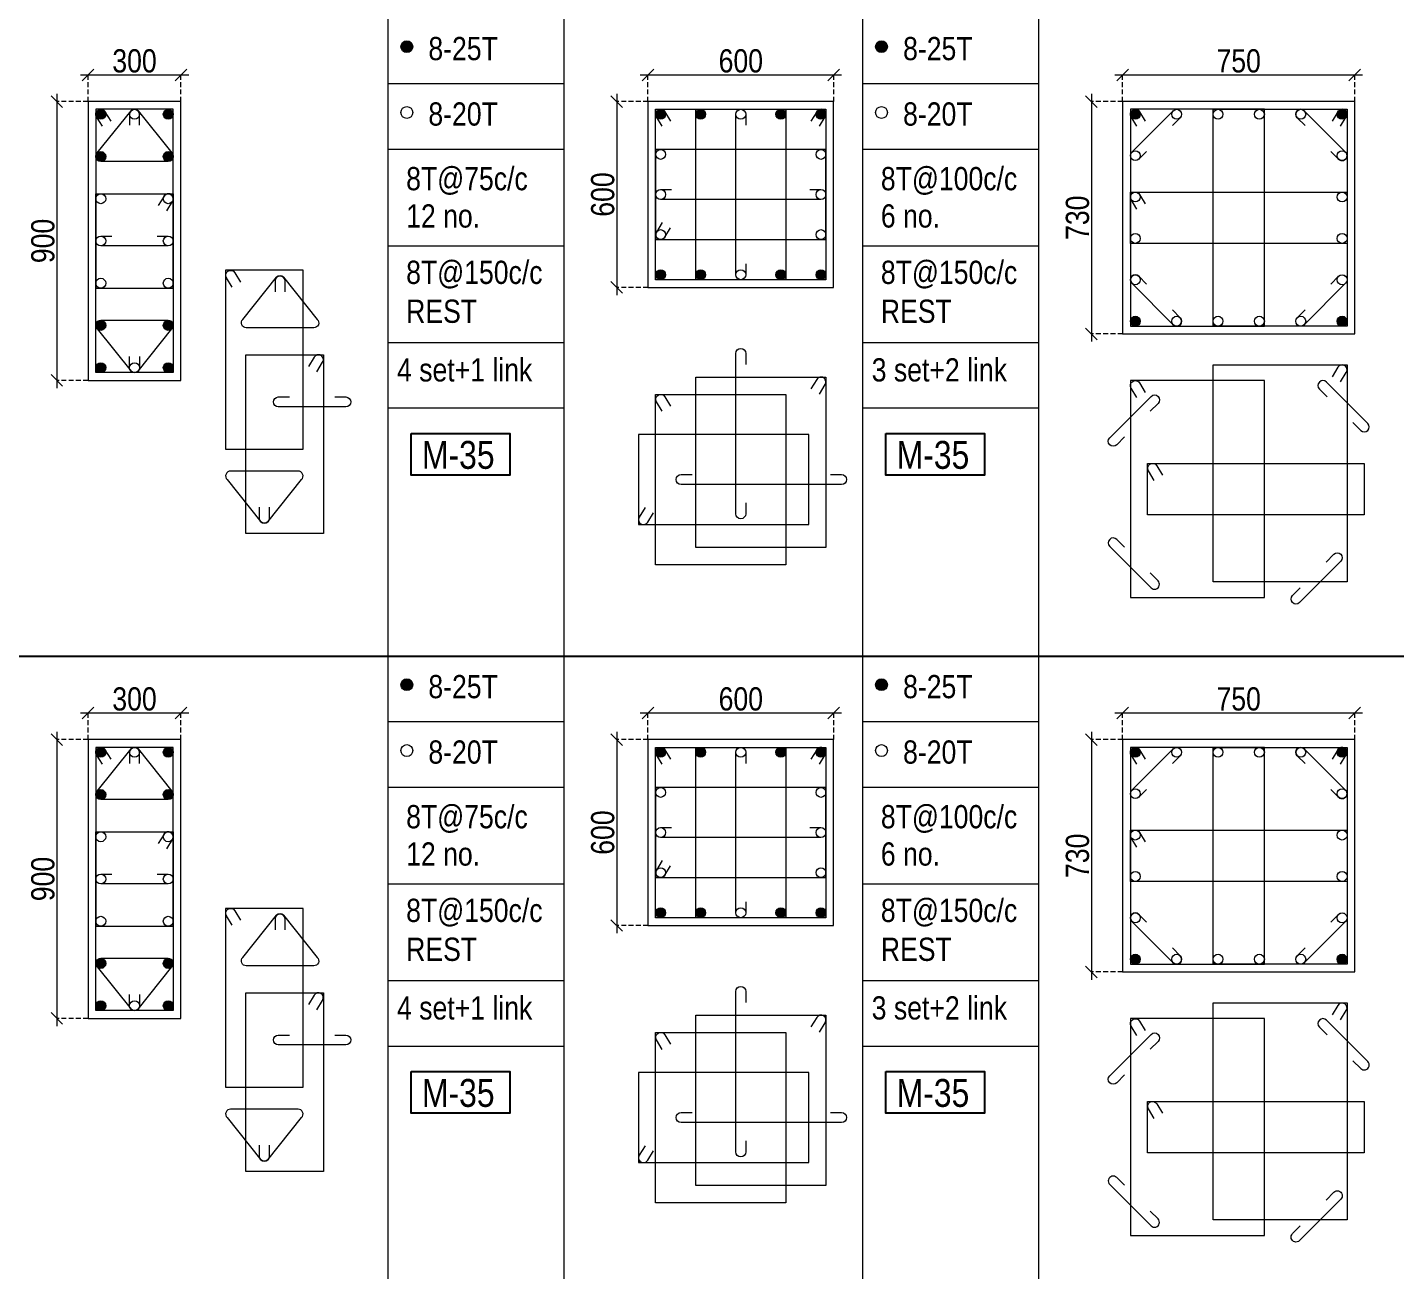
# Model space of a CAD drawing. Header units: millimetres. Extents: x 1112055 to 3390982, y -148532 to 766891.
# Drawn here: x 2311479 to 2329158, y 357775 to 373830 of the extents above; entities that cross this region are included whole.
import ezdxf
from ezdxf.enums import TextEntityAlignment as Align

# ---------------------------------------------------------------- set-up
doc = ezdxf.new("R2010")
doc.units = ezdxf.units.MM
doc.header["$PDMODE"] = 35
doc.header["$PDSIZE"] = -25
doc.linetypes.add('DASHED2', pattern=[0.375, 0.25, -0.125])
doc.linetypes.add('Hidden', pattern=[9.525, 6.35, -3.175])
for name, color, linetype, lineweight in [('B COL. SIZE DIM', 220, 'Continuous', 25), ('B COLSCH', 204, 'Continuous', 20), ('B COLUMN', 1, 'Hidden', 9), ('B STEEL', 34, 'Continuous', 15)]:
    doc.layers.add(name, color=color, linetype=linetype, lineweight=lineweight)
doc.layers.add('B TEXT', color=7, linetype='Continuous')
doc.styles.add('dim inside', font='romans.shx', dxfattribs={"width": 0.8, "height": 125})
doc.styles.add('SWINC', font='swissc.ttf')
doc.dimstyles.new('dim inside', dxfattribs={"dimtxt": 125, "dimasz": 100, "dimexe": 0, "dimexo": 0, "dimgap": 10, "dimtad": 0, "dimdec": 0, "dimzin": 0, "dimdsep": 46, "dimtxsty": 'dim inside', "dimblk": 'SMALL', "dimcen": 0.09, "dimadec": 0, "dimazin": 0, "dimtfac": 1, "dimtdec": 0, "dimtofl": 0, "dimtmove": 0, "dimatfit": 3, "dimfxl": 1, "dimtolj": 1, "dimtzin": 0, "dimarcsym": 2})

# ---------------------------------------------------------------- blocks, each defined once
blk = doc.blocks.new('_Oblique')
at = {"color": 0, "linetype": 'ByBlock', "lineweight": -2}
blk.add_line((-0.5, -0.5), (0.5, 0.5), dxfattribs=at)
blk = doc.blocks.new('*D898')
at = {"layer": 'B COL. SIZE DIM', "color": 250, "lineweight": 9, "ltscale": 250, "transparency": 16777216}
blk.add_line((2312163, 364977), (2313563, 364977), dxfattribs=at)
at = {"layer": 'B COL. SIZE DIM', "color": 250, "linetype": 'DASHED2', "lineweight": 9, "ltscale": 250, "transparency": 16777216}
for p, q in [((2312263, 364632), (2312263, 364977)), ((2313463, 364632), (2313463, 364977))]:
    blk.add_line(p, q, dxfattribs=at)
at = {"layer": 'Defpoints', "color": 0, "ltscale": 250, "transparency": 16777216}
for p in [(2313463, 364977), (2312263, 364632), (2313463, 364632)]:
    blk.add_point(p, dxfattribs=at)
at = {"layer": 'B COL. SIZE DIM', "color": 250, "lineweight": 9, "ltscale": 250, "transparency": 16777216, "xscale": 150, "yscale": 150, "zscale": 150, "rotation": 180}
blk.add_blockref('_Oblique', (2312263, 364977), dxfattribs=at)
at = {"layer": 'B COL. SIZE DIM', "color": 250, "lineweight": 9, "ltscale": 250, "transparency": 16777216, "xscale": 150, "yscale": 150, "zscale": 150}
blk.add_blockref('_Oblique', (2313463, 364977), dxfattribs=at)
at = {"layer": 'B COL. SIZE DIM', "color": 6, "ltscale": 250, "transparency": 16777216, "insert": (2312863, 365156), "char_height": 300, "attachment_point": 5, "style": 'SWINC'}
blk.add_mtext('\\A1;300', dxfattribs=at)
blk = doc.blocks.new('*D899')
at = {"layer": 'B COL. SIZE DIM', "color": 250, "lineweight": 9, "ltscale": 250, "transparency": 16777216}
blk.add_line((2311859, 364732), (2311859, 360932), dxfattribs=at)
at = {"layer": 'B COL. SIZE DIM', "color": 250, "linetype": 'DASHED2', "lineweight": 9, "ltscale": 250, "transparency": 16777216}
for p, q in [((2312263, 364632), (2311859, 364632)), ((2312263, 361032), (2311859, 361032))]:
    blk.add_line(p, q, dxfattribs=at)
at = {"layer": 'Defpoints', "color": 0, "ltscale": 250, "transparency": 16777216}
for p in [(2312263, 364632), (2311859, 361032), (2312263, 361032)]:
    blk.add_point(p, dxfattribs=at)
at = {"layer": 'B COL. SIZE DIM', "color": 250, "lineweight": 9, "ltscale": 250, "transparency": 16777216, "xscale": 150, "yscale": 150, "zscale": 150}
for p, rotation in [((2311859, 364632), 90), ((2311859, 361032), 270)]:
    blk.add_blockref('_Oblique', p, dxfattribs=dict(at, rotation=rotation))
at = {"layer": 'B COL. SIZE DIM', "color": 6, "ltscale": 250, "transparency": 16777216, "insert": (2311680, 362832), "char_height": 300, "attachment_point": 5, "rotation": 90, "style": 'SWINC'}
blk.add_mtext('\\A1;900', dxfattribs=at)
blk = doc.blocks.new('*D900')
at = {"layer": 'B COL. SIZE DIM', "color": 250, "lineweight": 9, "ltscale": 250, "transparency": 16777216}
blk.add_line((2312163, 373217), (2313563, 373217), dxfattribs=at)
at = {"layer": 'B COL. SIZE DIM', "color": 250, "linetype": 'DASHED2', "lineweight": 9, "ltscale": 250, "transparency": 16777216}
for p, q in [((2312263, 372872), (2312263, 373217)), ((2313463, 372872), (2313463, 373217))]:
    blk.add_line(p, q, dxfattribs=at)
at = {"layer": 'Defpoints', "color": 0, "ltscale": 250, "transparency": 16777216}
for p in [(2313463, 373217), (2312263, 372872), (2313463, 372872)]:
    blk.add_point(p, dxfattribs=at)
at = {"layer": 'B COL. SIZE DIM', "color": 250, "lineweight": 9, "ltscale": 250, "transparency": 16777216, "xscale": 150, "yscale": 150, "zscale": 150, "rotation": 180}
blk.add_blockref('_Oblique', (2312263, 373217), dxfattribs=at)
at = {"layer": 'B COL. SIZE DIM', "color": 250, "lineweight": 9, "ltscale": 250, "transparency": 16777216, "xscale": 150, "yscale": 150, "zscale": 150}
blk.add_blockref('_Oblique', (2313463, 373217), dxfattribs=at)
at = {"layer": 'B COL. SIZE DIM', "color": 6, "ltscale": 250, "transparency": 16777216, "insert": (2312863, 373396), "char_height": 300, "attachment_point": 5, "style": 'SWINC'}
blk.add_mtext('\\A1;300', dxfattribs=at)
blk = doc.blocks.new('*D901')
at = {"layer": 'B COL. SIZE DIM', "color": 250, "lineweight": 9, "ltscale": 250, "transparency": 16777216}
blk.add_line((2311859, 372972), (2311859, 369172), dxfattribs=at)
at = {"layer": 'B COL. SIZE DIM', "color": 250, "linetype": 'DASHED2', "lineweight": 9, "ltscale": 250, "transparency": 16777216}
for p, q in [((2312263, 372872), (2311859, 372872)), ((2312263, 369272), (2311859, 369272))]:
    blk.add_line(p, q, dxfattribs=at)
at = {"layer": 'Defpoints', "color": 0, "ltscale": 250, "transparency": 16777216}
for p in [(2312263, 372872), (2311859, 369272), (2312263, 369272)]:
    blk.add_point(p, dxfattribs=at)
at = {"layer": 'B COL. SIZE DIM', "color": 250, "lineweight": 9, "ltscale": 250, "transparency": 16777216, "xscale": 150, "yscale": 150, "zscale": 150}
for p, rotation in [((2311859, 372872), 90), ((2311859, 369272), 270)]:
    blk.add_blockref('_Oblique', p, dxfattribs=dict(at, rotation=rotation))
at = {"layer": 'B COL. SIZE DIM', "color": 6, "ltscale": 250, "transparency": 16777216, "insert": (2311680, 371072), "char_height": 300, "attachment_point": 5, "rotation": 90, "style": 'SWINC'}
blk.add_mtext('\\A1;900', dxfattribs=at)
blk = doc.blocks.new('*D910')
at = {"layer": 'B COL. SIZE DIM', "color": 250, "lineweight": 9, "ltscale": 250, "transparency": 16777216}
blk.add_line((2325530, 364977), (2328730, 364977), dxfattribs=at)
at = {"layer": 'B COL. SIZE DIM', "color": 250, "linetype": 'DASHED2', "lineweight": 9, "ltscale": 250, "transparency": 16777216}
for p, q in [((2325630, 364632), (2325630, 364977)), ((2328630, 364632), (2328630, 364977))]:
    blk.add_line(p, q, dxfattribs=at)
at = {"layer": 'Defpoints', "color": 0, "ltscale": 250, "transparency": 16777216}
for p in [(2328630, 364977), (2325630, 364632), (2328630, 364632)]:
    blk.add_point(p, dxfattribs=at)
at = {"layer": 'B COL. SIZE DIM', "color": 250, "lineweight": 9, "ltscale": 250, "transparency": 16777216, "xscale": 150, "yscale": 150, "zscale": 150, "rotation": 180}
blk.add_blockref('_Oblique', (2325630, 364977), dxfattribs=at)
at = {"layer": 'B COL. SIZE DIM', "color": 250, "lineweight": 9, "ltscale": 250, "transparency": 16777216, "xscale": 150, "yscale": 150, "zscale": 150}
blk.add_blockref('_Oblique', (2328630, 364977), dxfattribs=at)
at = {"layer": 'B COL. SIZE DIM', "color": 6, "ltscale": 250, "transparency": 16777216, "insert": (2327130, 365156), "char_height": 300, "attachment_point": 5, "style": 'SWINC'}
blk.add_mtext('\\A1;750', dxfattribs=at)
blk = doc.blocks.new('*D911')
at = {"layer": 'B COL. SIZE DIM', "color": 250, "lineweight": 9, "ltscale": 250, "transparency": 16777216}
blk.add_line((2325226, 364732), (2325226, 361532), dxfattribs=at)
at = {"layer": 'B COL. SIZE DIM', "color": 250, "linetype": 'DASHED2', "lineweight": 9, "ltscale": 250, "transparency": 16777216}
for p, q in [((2325630, 364632), (2325226, 364632)), ((2325630, 361632), (2325226, 361632))]:
    blk.add_line(p, q, dxfattribs=at)
at = {"layer": 'Defpoints', "color": 0, "ltscale": 250, "transparency": 16777216}
for p in [(2325630, 364632), (2325226, 361632), (2325630, 361632)]:
    blk.add_point(p, dxfattribs=at)
at = {"layer": 'B COL. SIZE DIM', "color": 250, "lineweight": 9, "ltscale": 250, "transparency": 16777216, "xscale": 150, "yscale": 150, "zscale": 150}
for p, rotation in [((2325226, 364632), 90), ((2325226, 361632), 270)]:
    blk.add_blockref('_Oblique', p, dxfattribs=dict(at, rotation=rotation))
at = {"layer": 'B COL. SIZE DIM', "color": 6, "ltscale": 250, "transparency": 16777216, "insert": (2325048, 363132), "char_height": 300, "attachment_point": 5, "rotation": 90, "style": 'SWINC'}
blk.add_mtext('\\A1;730', dxfattribs=at)
blk = doc.blocks.new('*D912')
at = {"layer": 'B COL. SIZE DIM', "color": 250, "lineweight": 9, "ltscale": 250, "transparency": 16777216}
blk.add_line((2325530, 373217), (2328730, 373217), dxfattribs=at)
at = {"layer": 'B COL. SIZE DIM', "color": 250, "linetype": 'DASHED2', "lineweight": 9, "ltscale": 250, "transparency": 16777216}
for p, q in [((2325630, 372872), (2325630, 373217)), ((2328630, 372872), (2328630, 373217))]:
    blk.add_line(p, q, dxfattribs=at)
at = {"layer": 'Defpoints', "color": 0, "ltscale": 250, "transparency": 16777216}
for p in [(2328630, 373217), (2325630, 372872), (2328630, 372872)]:
    blk.add_point(p, dxfattribs=at)
at = {"layer": 'B COL. SIZE DIM', "color": 250, "lineweight": 9, "ltscale": 250, "transparency": 16777216, "xscale": 150, "yscale": 150, "zscale": 150, "rotation": 180}
blk.add_blockref('_Oblique', (2325630, 373217), dxfattribs=at)
at = {"layer": 'B COL. SIZE DIM', "color": 250, "lineweight": 9, "ltscale": 250, "transparency": 16777216, "xscale": 150, "yscale": 150, "zscale": 150}
blk.add_blockref('_Oblique', (2328630, 373217), dxfattribs=at)
at = {"layer": 'B COL. SIZE DIM', "color": 6, "ltscale": 250, "transparency": 16777216, "insert": (2327130, 373396), "char_height": 300, "attachment_point": 5, "style": 'SWINC'}
blk.add_mtext('\\A1;750', dxfattribs=at)
blk = doc.blocks.new('*D913')
at = {"layer": 'B COL. SIZE DIM', "color": 250, "lineweight": 9, "ltscale": 250, "transparency": 16777216}
blk.add_line((2325226, 372972), (2325226, 369772), dxfattribs=at)
at = {"layer": 'B COL. SIZE DIM', "color": 250, "linetype": 'DASHED2', "lineweight": 9, "ltscale": 250, "transparency": 16777216}
for p, q in [((2325630, 372872), (2325226, 372872)), ((2325630, 369872), (2325226, 369872))]:
    blk.add_line(p, q, dxfattribs=at)
at = {"layer": 'Defpoints', "color": 0, "ltscale": 250, "transparency": 16777216}
for p in [(2325630, 372872), (2325226, 369872), (2325630, 369872)]:
    blk.add_point(p, dxfattribs=at)
at = {"layer": 'B COL. SIZE DIM', "color": 250, "lineweight": 9, "ltscale": 250, "transparency": 16777216, "xscale": 150, "yscale": 150, "zscale": 150}
for p, rotation in [((2325226, 372872), 90), ((2325226, 369872), 270)]:
    blk.add_blockref('_Oblique', p, dxfattribs=dict(at, rotation=rotation))
at = {"layer": 'B COL. SIZE DIM', "color": 6, "ltscale": 250, "transparency": 16777216, "insert": (2325048, 371372), "char_height": 300, "attachment_point": 5, "rotation": 90, "style": 'SWINC'}
blk.add_mtext('\\A1;730', dxfattribs=at)
blk = doc.blocks.new('*D1038')
at = {"layer": 'B COL. SIZE DIM', "color": 250, "lineweight": 9, "ltscale": 250, "transparency": 16777216}
blk.add_line((2319397, 364977), (2321997, 364977), dxfattribs=at)
at = {"layer": 'B COL. SIZE DIM', "color": 250, "linetype": 'DASHED2', "lineweight": 9, "ltscale": 250, "transparency": 16777216}
for p, q in [((2319497, 364632), (2319497, 364977)), ((2321897, 364632), (2321897, 364977))]:
    blk.add_line(p, q, dxfattribs=at)
at = {"layer": 'Defpoints', "color": 0, "ltscale": 250, "transparency": 16777216}
for p in [(2321897, 364977), (2319497, 364632), (2321897, 364632)]:
    blk.add_point(p, dxfattribs=at)
at = {"layer": 'B COL. SIZE DIM', "color": 250, "lineweight": 9, "ltscale": 250, "transparency": 16777216, "xscale": 150, "yscale": 150, "zscale": 150, "rotation": 180}
blk.add_blockref('_Oblique', (2319497, 364977), dxfattribs=at)
at = {"layer": 'B COL. SIZE DIM', "color": 250, "lineweight": 9, "ltscale": 250, "transparency": 16777216, "xscale": 150, "yscale": 150, "zscale": 150}
blk.add_blockref('_Oblique', (2321897, 364977), dxfattribs=at)
at = {"layer": 'B COL. SIZE DIM', "color": 6, "ltscale": 250, "transparency": 16777216, "insert": (2320697, 365156), "char_height": 300, "attachment_point": 5, "style": 'SWINC'}
blk.add_mtext('\\A1;600', dxfattribs=at)
blk = doc.blocks.new('*D1039')
at = {"layer": 'B COL. SIZE DIM', "color": 250, "lineweight": 9, "ltscale": 250, "transparency": 16777216}
blk.add_line((2319093, 364732), (2319093, 362132), dxfattribs=at)
at = {"layer": 'B COL. SIZE DIM', "color": 250, "linetype": 'DASHED2', "lineweight": 9, "ltscale": 250, "transparency": 16777216}
for p, q in [((2319497, 364632), (2319093, 364632)), ((2319497, 362232), (2319093, 362232))]:
    blk.add_line(p, q, dxfattribs=at)
at = {"layer": 'Defpoints', "color": 0, "ltscale": 250, "transparency": 16777216}
for p in [(2319497, 364632), (2319093, 362232), (2319497, 362232)]:
    blk.add_point(p, dxfattribs=at)
at = {"layer": 'B COL. SIZE DIM', "color": 250, "lineweight": 9, "ltscale": 250, "transparency": 16777216, "xscale": 150, "yscale": 150, "zscale": 150}
for p, rotation in [((2319093, 364632), 90), ((2319093, 362232), 270)]:
    blk.add_blockref('_Oblique', p, dxfattribs=dict(at, rotation=rotation))
at = {"layer": 'B COL. SIZE DIM', "color": 6, "ltscale": 250, "transparency": 16777216, "insert": (2318914, 363432), "char_height": 300, "attachment_point": 5, "rotation": 90, "style": 'SWINC'}
blk.add_mtext('\\A1;600', dxfattribs=at)
blk = doc.blocks.new('*D1032')
at = {"layer": 'B COL. SIZE DIM', "color": 250, "lineweight": 9, "ltscale": 250, "transparency": 16777216}
blk.add_line((2319397, 373217), (2321997, 373217), dxfattribs=at)
at = {"layer": 'B COL. SIZE DIM', "color": 250, "linetype": 'DASHED2', "lineweight": 9, "ltscale": 250, "transparency": 16777216}
for p, q in [((2319497, 372872), (2319497, 373217)), ((2321897, 372872), (2321897, 373217))]:
    blk.add_line(p, q, dxfattribs=at)
at = {"layer": 'Defpoints', "color": 0, "ltscale": 250, "transparency": 16777216}
for p in [(2321897, 373217), (2319497, 372872), (2321897, 372872)]:
    blk.add_point(p, dxfattribs=at)
at = {"layer": 'B COL. SIZE DIM', "color": 250, "lineweight": 9, "ltscale": 250, "transparency": 16777216, "xscale": 150, "yscale": 150, "zscale": 150, "rotation": 180}
blk.add_blockref('_Oblique', (2319497, 373217), dxfattribs=at)
at = {"layer": 'B COL. SIZE DIM', "color": 250, "lineweight": 9, "ltscale": 250, "transparency": 16777216, "xscale": 150, "yscale": 150, "zscale": 150}
blk.add_blockref('_Oblique', (2321897, 373217), dxfattribs=at)
at = {"layer": 'B COL. SIZE DIM', "color": 6, "ltscale": 250, "transparency": 16777216, "insert": (2320697, 373396), "char_height": 300, "attachment_point": 5, "style": 'SWINC'}
blk.add_mtext('\\A1;600', dxfattribs=at)
blk = doc.blocks.new('*D1033')
at = {"layer": 'B COL. SIZE DIM', "color": 250, "lineweight": 9, "ltscale": 250, "transparency": 16777216}
blk.add_line((2319093, 372972), (2319093, 370372), dxfattribs=at)
at = {"layer": 'B COL. SIZE DIM', "color": 250, "linetype": 'DASHED2', "lineweight": 9, "ltscale": 250, "transparency": 16777216}
for p, q in [((2319497, 372872), (2319093, 372872)), ((2319497, 370472), (2319093, 370472))]:
    blk.add_line(p, q, dxfattribs=at)
at = {"layer": 'Defpoints', "color": 0, "ltscale": 250, "transparency": 16777216}
for p in [(2319497, 372872), (2319093, 370472), (2319497, 370472)]:
    blk.add_point(p, dxfattribs=at)
at = {"layer": 'B COL. SIZE DIM', "color": 250, "lineweight": 9, "ltscale": 250, "transparency": 16777216, "xscale": 150, "yscale": 150, "zscale": 150}
for p, rotation in [((2319093, 372872), 90), ((2319093, 370472), 270)]:
    blk.add_blockref('_Oblique', p, dxfattribs=dict(at, rotation=rotation))
at = {"layer": 'B COL. SIZE DIM', "color": 6, "ltscale": 250, "transparency": 16777216, "insert": (2318914, 371672), "char_height": 300, "attachment_point": 5, "rotation": 90, "style": 'SWINC'}
blk.add_mtext('\\A1;600', dxfattribs=at)

msp = doc.modelspace()

# ---------------------------------------------------------------- hatches: boundary and pattern name
at = {"layer": 'B STEEL', "lineweight": 9, "ltscale": 0.5}
h = msp.add_hatch(color=34, dxfattribs=at)
edge = h.paths.add_edge_path()
edge.add_arc((2316381.4, 373581.3), 76.8, 0, 360)
h = msp.add_hatch(color=34, dxfattribs=at)
edge = h.paths.add_edge_path()
edge.add_arc((2322515, 373581.3), 76.8, 0, 360)
h = msp.add_hatch(color=34, dxfattribs=at)
edge = h.paths.add_edge_path()
edge.add_arc((2312427.1, 372708.1), 64, 0, 360)
h = msp.add_hatch(color=34, dxfattribs=at)
edge = h.paths.add_edge_path()
edge.add_arc((2313299, 372708.1), 64, 180, 540, ccw=False)
h = msp.add_hatch(color=34, dxfattribs=at)
edge = h.paths.add_edge_path()
edge.add_arc((2319660.6, 372708.1), 64, 0, 360)
at = {"layer": 'B STEEL'}
h = msp.add_hatch(color=34, dxfattribs=at)
edge = h.paths.add_edge_path()
edge.add_arc((2320178.6, 372708.1), 64, 0, 360)
h = msp.add_hatch(color=34, dxfattribs=at)
edge = h.paths.add_edge_path()
edge.add_arc((2321214.6, 372708.1), 64, 0, 360)
at = {"layer": 'B STEEL', "lineweight": 9, "ltscale": 0.5}
h = msp.add_hatch(color=34, dxfattribs=at)
edge = h.paths.add_edge_path()
edge.add_arc((2321732.6, 372708.1), 64, 180, 540, ccw=False)
h = msp.add_hatch(color=34, dxfattribs=at)
edge = h.paths.add_edge_path()
edge.add_arc((2325794.2, 372708.1), 64, 0, 360)
h = msp.add_hatch(color=34, dxfattribs=at)
edge = h.paths.add_edge_path()
edge.add_arc((2328466.2, 372708.1), 64, 180, 540, ccw=False)
h = msp.add_hatch(color=34, dxfattribs=at)
edge = h.paths.add_edge_path()
edge.add_arc((2312427.1, 372162.8), 64, 0, 360, ccw=False)
h = msp.add_hatch(color=34, dxfattribs=at)
edge = h.paths.add_edge_path()
edge.add_arc((2313299, 372162.8), 64, -180, 180)
h = msp.add_hatch(color=34, dxfattribs=at)
edge = h.paths.add_edge_path()
edge.add_arc((2319660.6, 370636.1), 64, 0, 360, ccw=False)
at = {"layer": 'B STEEL'}
h = msp.add_hatch(color=34, dxfattribs=at)
edge = h.paths.add_edge_path()
edge.add_arc((2320178.6, 370636.1), 64, 0, 360)
h = msp.add_hatch(color=34, dxfattribs=at)
edge = h.paths.add_edge_path()
edge.add_arc((2321214.6, 370636.1), 64, 0, 360)
at = {"layer": 'B STEEL', "lineweight": 9, "ltscale": 0.5}
h = msp.add_hatch(color=34, dxfattribs=at)
edge = h.paths.add_edge_path()
edge.add_arc((2321732.6, 370636.1), 64, -180, 180)
h = msp.add_hatch(color=34, dxfattribs=at)
edge = h.paths.add_edge_path()
edge.add_arc((2312427.1, 369981.5), 64, 0, 360, ccw=False)
h = msp.add_hatch(color=34, dxfattribs=at)
edge = h.paths.add_edge_path()
edge.add_arc((2313299, 369981.5), 64, -180, 180)
h = msp.add_hatch(color=34, dxfattribs=at)
edge = h.paths.add_edge_path()
edge.add_arc((2325794.2, 370036.1), 64, 0, 360, ccw=False)
h = msp.add_hatch(color=34, dxfattribs=at)
edge = h.paths.add_edge_path()
edge.add_arc((2328466.2, 370036.1), 64, -180, 180)
h = msp.add_hatch(color=34, dxfattribs=at)
edge = h.paths.add_edge_path()
edge.add_arc((2312427.1, 369436.1), 64, 0, 360, ccw=False)
h = msp.add_hatch(color=34, dxfattribs=at)
edge = h.paths.add_edge_path()
edge.add_arc((2313299, 369436.1), 64, -180, 180)
h = msp.add_hatch(color=34, dxfattribs=at)
edge = h.paths.add_edge_path()
edge.add_arc((2316381.4, 365341.4), 76.8, 0, 360)
h = msp.add_hatch(color=34, dxfattribs=at)
edge = h.paths.add_edge_path()
edge.add_arc((2322515, 365341.4), 76.8, 0, 360)
h = msp.add_hatch(color=34, dxfattribs=at)
edge = h.paths.add_edge_path()
edge.add_arc((2312427.1, 364468.3), 64, 0, 360)
h = msp.add_hatch(color=34, dxfattribs=at)
edge = h.paths.add_edge_path()
edge.add_arc((2313299, 364468.3), 64, 180, 540, ccw=False)
h = msp.add_hatch(color=34, dxfattribs=at)
edge = h.paths.add_edge_path()
edge.add_arc((2319660.6, 364468.3), 64, 0, 360)
at = {"layer": 'B STEEL'}
h = msp.add_hatch(color=34, dxfattribs=at)
edge = h.paths.add_edge_path()
edge.add_arc((2320178.6, 364468.3), 64, 0, 360)
h = msp.add_hatch(color=34, dxfattribs=at)
edge = h.paths.add_edge_path()
edge.add_arc((2321214.6, 364468.3), 64, 0, 360)
at = {"layer": 'B STEEL', "lineweight": 9, "ltscale": 0.5}
h = msp.add_hatch(color=34, dxfattribs=at)
edge = h.paths.add_edge_path()
edge.add_arc((2321732.6, 364468.3), 64, 180, 540, ccw=False)
h = msp.add_hatch(color=34, dxfattribs=at)
edge = h.paths.add_edge_path()
edge.add_arc((2325794.2, 364468.3), 64, 0, 360)
h = msp.add_hatch(color=34, dxfattribs=at)
edge = h.paths.add_edge_path()
edge.add_arc((2328466.2, 364468.3), 64, 180, 540, ccw=False)
h = msp.add_hatch(color=34, dxfattribs=at)
edge = h.paths.add_edge_path()
edge.add_arc((2312427.1, 363922.9), 64, 0, 360, ccw=False)
h = msp.add_hatch(color=34, dxfattribs=at)
edge = h.paths.add_edge_path()
edge.add_arc((2313299, 363922.9), 64, -180, 180)
h = msp.add_hatch(color=34, dxfattribs=at)
edge = h.paths.add_edge_path()
edge.add_arc((2319660.6, 362396.3), 64, 0, 360, ccw=False)
at = {"layer": 'B STEEL'}
h = msp.add_hatch(color=34, dxfattribs=at)
edge = h.paths.add_edge_path()
edge.add_arc((2320178.6, 362396.3), 64, 0, 360)
h = msp.add_hatch(color=34, dxfattribs=at)
edge = h.paths.add_edge_path()
edge.add_arc((2321214.6, 362396.3), 64, 0, 360)
at = {"layer": 'B STEEL', "lineweight": 9, "ltscale": 0.5}
h = msp.add_hatch(color=34, dxfattribs=at)
edge = h.paths.add_edge_path()
edge.add_arc((2321732.6, 362396.3), 64, -180, 180)
h = msp.add_hatch(color=34, dxfattribs=at)
edge = h.paths.add_edge_path()
edge.add_arc((2312427.1, 361741.6), 64, 0, 360, ccw=False)
h = msp.add_hatch(color=34, dxfattribs=at)
edge = h.paths.add_edge_path()
edge.add_arc((2313299, 361741.6), 64, -180, 180)
h = msp.add_hatch(color=34, dxfattribs=at)
edge = h.paths.add_edge_path()
edge.add_arc((2325794.2, 361796.3), 64, 0, 360, ccw=False)
h = msp.add_hatch(color=34, dxfattribs=at)
edge = h.paths.add_edge_path()
edge.add_arc((2328466.2, 361796.3), 64, -180, 180)
h = msp.add_hatch(color=34, dxfattribs=at)
edge = h.paths.add_edge_path()
edge.add_arc((2312427.1, 361196.3), 64, 0, 360, ccw=False)
h = msp.add_hatch(color=34, dxfattribs=at)
edge = h.paths.add_edge_path()
edge.add_arc((2313299, 361196.3), 64, -180, 180)

# ---------------------------------------------------------------- linework, layer by layer
msp.add_line((2087620, 365709.7), (2378433, 365709.7))
at = {"layer": 'B COLSCH', "color": 250, "lineweight": 0}
for p, q in [((2316135.1, 382189.4), (2316135.1, 332750.4)), ((2318409.5, 382189.4), (2318409.5, 323875.2)), ((2322268.8, 382189.4), (2322268.8, 332750.4)), ((2324543.1, 382189.4), (2324543.1, 323875.2)), ((2316135.1, 373104.6), (2318409.5, 373104.6)), ((2322268.8, 373104.6), (2324543.1, 373104.6)), ((2316135.1, 372259.6), (2318409.5, 372259.6)), ((2322268.8, 372259.6), (2324543.1, 372259.6)), ((2316135.1, 371009.8), (2318409.5, 371009.8)), ((2322268.8, 371009.8), (2324543.1, 371009.8)), ((2316135.1, 369760.1), (2318409.5, 369760.1)), ((2322268.8, 369760.1), (2324543.1, 369760.1)), ((2316135.1, 368915.1), (2318409.5, 368915.1)), ((2322268.8, 368915.1), (2324543.1, 368915.1)), ((2235553.4, 365709.7), (2364668.6, 365709.7)), ((2316135.1, 364864.8), (2318409.5, 364864.8)), ((2322268.8, 364864.8), (2324543.1, 364864.8)), ((2316135.1, 364019.8), (2318409.5, 364019.8)), ((2322268.8, 364019.8), (2324543.1, 364019.8)), ((2316135.1, 362770), (2318409.5, 362770)), ((2322268.8, 362770), (2324543.1, 362770)), ((2316135.1, 361520.2), (2318409.5, 361520.2)), ((2322268.8, 361520.2), (2324543.1, 361520.2)), ((2316135.1, 360675.2), (2318409.5, 360675.2)), ((2322268.8, 360675.2), (2324543.1, 360675.2))]:
    msp.add_line(p, q, dxfattribs=at)
at = {"layer": 'B COLUMN', "color": 1, "linetype": 'ByBlock', "lineweight": 20}
for points in [[(2312263, 369272.1), (2313463, 369272.1), (2313463, 372872.1), (2312263, 372872.1)], [(2319496.6, 370472.1), (2321896.6, 370472.1), (2321896.6, 372872.1), (2319496.6, 372872.1)], [(2325630.2, 369872.1), (2328630.2, 369872.1), (2328630.2, 372872.1), (2325630.2, 372872.1)], [(2312263, 361032.3), (2313463, 361032.3), (2313463, 364632.3), (2312263, 364632.3)], [(2319496.6, 362232.3), (2321896.6, 362232.3), (2321896.6, 364632.3), (2319496.6, 364632.3)], [(2325630.2, 361632.3), (2328630.2, 361632.3), (2328630.2, 364632.3), (2325630.2, 364632.3)]]:
    msp.add_lwpolyline(points, close=True, dxfattribs=at)
at = {"layer": 'B STEEL', "color": 34, "lineweight": 9, "ltscale": 0.5}
for points in [[(2312363, 370462.8), (2313363, 370462.8), (2313363, 372772.1), (2312363, 372772.1)], [(2321278.6, 372772.1), (2321278.6, 370572.1), (2319596.6, 370572.1), (2319596.6, 372772.1)], [(2321796.6, 372772.1), (2321796.6, 370572.1), (2320114.6, 370572.1), (2320114.6, 372772.1)], [(2325730.2, 369972.1), (2327461.4, 369972.1), (2327461.4, 372772.1), (2325730.2, 372772.1)], [(2328530.2, 369972.1), (2326799, 369972.1), (2326799, 372772.1), (2328530.2, 372772.1)], [(2319596.6, 371090.1), (2321796.6, 371090.1), (2321796.6, 372254.1), (2319596.6, 372254.1)], [(2312363, 371681.5), (2313363, 371681.5), (2313363, 369372.1), (2312363, 369372.1)], [(2325730.2, 371703.3), (2328530.2, 371703.3), (2328530.2, 371040.9), (2325730.2, 371040.9)], [(2314040.4, 368383.7), (2315040.4, 368383.7), (2315040.4, 370693.1), (2314040.4, 370693.1)], [(2314303, 369602.4), (2315303, 369602.4), (2315303, 367293.1), (2314303, 367293.1)], [(2328530.2, 366670.9), (2326799, 366670.9), (2326799, 369470.9), (2328530.2, 369470.9)], [(2321796.6, 369314.3), (2321796.6, 367114.3), (2320114.6, 367114.3), (2320114.6, 369314.3)], [(2325730.2, 366468.5), (2327461.4, 366468.5), (2327461.4, 369268.5), (2325730.2, 369268.5)], [(2321278.6, 369091.3), (2321278.6, 366891.3), (2319596.6, 366891.3), (2319596.6, 369091.3)], [(2319375.3, 367409.3), (2321575.3, 367409.3), (2321575.3, 368573.3), (2319375.3, 368573.3)], [(2325953.4, 368199.8), (2328753.4, 368199.8), (2328753.4, 367537.3), (2325953.4, 367537.3)], [(2312363, 362222.9), (2313363, 362222.9), (2313363, 364532.3), (2312363, 364532.3)], [(2321278.6, 364532.3), (2321278.6, 362332.3), (2319596.6, 362332.3), (2319596.6, 364532.3)], [(2321796.6, 364532.3), (2321796.6, 362332.3), (2320114.6, 362332.3), (2320114.6, 364532.3)], [(2325730.2, 361732.3), (2327461.4, 361732.3), (2327461.4, 364532.3), (2325730.2, 364532.3)], [(2328530.2, 361732.3), (2326799, 361732.3), (2326799, 364532.3), (2328530.2, 364532.3)], [(2319596.6, 362850.3), (2321796.6, 362850.3), (2321796.6, 364014.3), (2319596.6, 364014.3)], [(2312363, 363441.6), (2313363, 363441.6), (2313363, 361132.3), (2312363, 361132.3)], [(2325730.2, 363463.5), (2328530.2, 363463.5), (2328530.2, 362801.1), (2325730.2, 362801.1)], [(2314040.4, 360143.9), (2315040.4, 360143.9), (2315040.4, 362453.2), (2314040.4, 362453.2)], [(2314303, 361362.6), (2315303, 361362.6), (2315303, 359053.2), (2314303, 359053.2)], [(2328530.2, 358431.1), (2326799, 358431.1), (2326799, 361231.1), (2328530.2, 361231.1)], [(2321796.6, 361074.5), (2321796.6, 358874.5), (2320114.6, 358874.5), (2320114.6, 361074.5)], [(2325730.2, 358228.7), (2327461.4, 358228.7), (2327461.4, 361028.7), (2325730.2, 361028.7)], [(2321278.6, 360851.4), (2321278.6, 358651.4), (2319596.6, 358651.4), (2319596.6, 360851.4)], [(2319375.3, 359169.4), (2321575.3, 359169.4), (2321575.3, 360333.4), (2319375.3, 360333.4)], [(2325953.4, 359959.9), (2328753.4, 359959.9), (2328753.4, 359297.5), (2325953.4, 359297.5)]]:
    msp.add_lwpolyline(points, close=True, dxfattribs=at)
for points in [[(2312447.3, 372553.1), (2312372.5, 372674.5, -1), (2312481.6, 372741.7), (2312556.4, 372620.2)], [(2312927.1, 372565.5), (2312927.1, 372708.1, 1), (2312799, 372708.1), (2312799, 372565.5)], [(2319680.9, 372553.1), (2319606.1, 372674.5, -1), (2319715.1, 372741.7), (2319789.9, 372620.2)], [(2320760.6, 370778.8), (2320760.6, 370636.1, -1), (2320632.6, 370636.1), (2320632.6, 372708.1, -1), (2320760.6, 372708.1), (2320760.6, 372565.5)], [(2321712.3, 372553.1), (2321787.1, 372674.5, 1), (2321678.1, 372741.7), (2321603.3, 372620.2)], [(2325814.5, 372553.1), (2325739.7, 372674.5, -1), (2325848.8, 372741.7), (2325923.5, 372620.2)], [(2325940.4, 372229.3), (2325839.5, 372128.4, -1), (2325749, 372219), (2326283.4, 372753.4, -1), (2326373.9, 372662.8), (2326273, 372562)], [(2328320.1, 372229.3), (2328420.9, 372128.4, 1), (2328511.5, 372219), (2327977.1, 372753.4, 1), (2327886.5, 372662.8), (2327987.4, 372562)], [(2328446, 372553.1), (2328520.7, 372674.5, 1), (2328411.7, 372741.7), (2328336.9, 372620.2)], [(2313278.8, 371462.4), (2313353.6, 371583.9, 1), (2313244.5, 371651), (2313169.7, 371529.5)], [(2321589.9, 371736.1), (2321732.6, 371736.1, -1), (2321732.6, 371608.1), (2319660.6, 371608.1, -1), (2319660.6, 371736.1), (2319803.3, 371736.1)], [(2325814.5, 371484.3), (2325739.7, 371605.8, -1), (2325848.8, 371672.9), (2325923.5, 371551.4)], [(2319680.9, 371309.2), (2319606.1, 371187.7, 1), (2319715.1, 371120.6), (2319789.9, 371242.1)], [(2313156.4, 371136.1), (2313299, 371136.1, -1), (2313299, 371008.1), (2312427.1, 371008.1, -1), (2312427.1, 371136.1), (2312569.7, 371136.1)], [(2314124.6, 370474), (2314049.9, 370595.5, -1), (2314158.9, 370662.6), (2314233.7, 370541.1)], [(2314807.6, 370417.1), (2314807.6, 370559.7, 1), (2314679.5, 370559.7), (2314679.5, 370417.1)], [(2325940.4, 370514.9), (2325839.5, 370615.8, 1), (2325749, 370525.3), (2326283.4, 369990.9, 1), (2326373.9, 370081.4), (2326273, 370182.3)], [(2328320.1, 370514.9), (2328420.9, 370615.8, -1), (2328511.5, 370525.3), (2327977.1, 369990.9, -1), (2327886.5, 370081.4), (2327987.4, 370182.3)], [(2320760.6, 367691.3), (2320760.6, 367548.6, -1), (2320632.6, 367548.6), (2320632.6, 369620.6, -1), (2320760.6, 369620.6), (2320760.6, 369478)], [(2312927.1, 369578.8), (2312927.1, 369436.1, -1), (2312799, 369436.1), (2312799, 369578.8)], [(2315218.7, 369383.3), (2315293.5, 369504.8, 1), (2315184.5, 369571.9), (2315109.7, 369450.5)], [(2328446, 369251.9), (2328520.7, 369373.3, 1), (2328411.7, 369440.5), (2328336.9, 369319)], [(2321712.3, 369095.3), (2321787.1, 369216.8, 1), (2321678.1, 369283.9), (2321603.3, 369162.4)], [(2325814.5, 369049.5), (2325739.7, 369171, -1), (2325848.8, 369238.1), (2325923.5, 369116.6)], [(2328606, 368725.7), (2328706.9, 368624.9, 1), (2328797.4, 368715.4), (2328263, 369249.8, 1), (2328172.5, 369159.3), (2328273.4, 369058.4)], [(2315450.3, 369057.1), (2315592.9, 369057.1, -1), (2315592.9, 368929), (2314720.9, 368929, -1), (2314720.9, 369057.1), (2314863.6, 369057.1)], [(2319680.9, 368872.2), (2319606.1, 368993.7, -1), (2319715.1, 369060.8), (2319789.9, 368939.3)], [(2325654.4, 368541.2), (2325553.6, 368440.3, -1), (2325463, 368530.8), (2325997.4, 369065.2, -1), (2326088, 368974.7), (2325987.1, 368873.8)], [(2326037.6, 367980.7), (2325962.9, 368102.2, -1), (2326071.9, 368169.3), (2326146.7, 368047.8)], [(2321855.5, 368055.3), (2321998.1, 368055.3, -1), (2321998.1, 367927.3), (2319926.2, 367927.3, -1), (2319926.2, 368055.3), (2320068.8, 368055.3)], [(2314604.4, 367633.3), (2314604.4, 367490.6, -1), (2314476.4, 367490.6), (2314476.4, 367633.3)], [(2319459.6, 367628.3), (2319384.8, 367506.8, 1), (2319493.9, 367439.7), (2319568.6, 367561.2)], [(2325654.4, 367116.9), (2325553.6, 367217.7, 1), (2325463, 367127.2), (2325997.4, 366592.8, 1), (2326088, 366683.3), (2325987.1, 366784.2)], [(2328258.6, 366925.8), (2328359.4, 367026.6, -1), (2328450, 366936.1), (2327915.6, 366401.7, -1), (2327825, 366492.2), (2327925.9, 366593.1)], [(2312447.3, 364313.2), (2312372.5, 364434.7, -1), (2312481.6, 364501.8), (2312556.4, 364380.3)], [(2312927.1, 364325.6), (2312927.1, 364468.3, 1), (2312799, 364468.3), (2312799, 364325.6)], [(2319680.9, 364313.2), (2319606.1, 364434.7, -1), (2319715.1, 364501.8), (2319789.9, 364380.3)], [(2320760.6, 362538.9), (2320760.6, 362396.3, -1), (2320632.6, 362396.3), (2320632.6, 364468.3, -1), (2320760.6, 364468.3), (2320760.6, 364325.6)], [(2321712.3, 364313.2), (2321787.1, 364434.7, 1), (2321678.1, 364501.8), (2321603.3, 364380.3)], [(2325814.5, 364313.2), (2325739.7, 364434.7, -1), (2325848.8, 364501.8), (2325923.5, 364380.3)], [(2325940.4, 363989.5), (2325839.5, 363888.6, -1), (2325749, 363979.1), (2326283.4, 364513.5, -1), (2326373.9, 364423), (2326273, 364322.1)], [(2328320.1, 363989.5), (2328420.9, 363888.6, 1), (2328511.5, 363979.1), (2327977.1, 364513.5, 1), (2327886.5, 364423), (2327987.4, 364322.1)], [(2328446, 364313.2), (2328520.7, 364434.7, 1), (2328411.7, 364501.8), (2328336.9, 364380.3)], [(2321589.9, 363496.3), (2321732.6, 363496.3, -1), (2321732.6, 363368.3), (2319660.6, 363368.3, -1), (2319660.6, 363496.3), (2319803.3, 363496.3)], [(2313278.8, 363222.6), (2313353.6, 363344, 1), (2313244.5, 363411.2), (2313169.7, 363289.7)], [(2325814.5, 363244.4), (2325739.7, 363365.9, -1), (2325848.8, 363433), (2325923.5, 363311.5)], [(2319680.9, 363069.3), (2319606.1, 362947.8, 1), (2319715.1, 362880.7), (2319789.9, 363002.2)], [(2313156.4, 362896.3), (2313299, 362896.3, -1), (2313299, 362768.3), (2312427.1, 362768.3, -1), (2312427.1, 362896.3), (2312569.7, 362896.3)], [(2314124.6, 362234.2), (2314049.9, 362355.6, -1), (2314158.9, 362422.7), (2314233.7, 362301.3)], [(2314807.6, 362177.2), (2314807.6, 362319.9, 1), (2314679.5, 362319.9), (2314679.5, 362177.2)], [(2325940.4, 362275.1), (2325839.5, 362376, 1), (2325749, 362285.4), (2326283.4, 361751, 1), (2326373.9, 361841.6), (2326273, 361942.4)], [(2328320.1, 362275.1), (2328420.9, 362376, -1), (2328511.5, 362285.4), (2327977.1, 361751, -1), (2327886.5, 361841.6), (2327987.4, 361942.4)], [(2320760.6, 359451.5), (2320760.6, 359308.8, -1), (2320632.6, 359308.8), (2320632.6, 361380.8, -1), (2320760.6, 361380.8), (2320760.6, 361238.1)], [(2312927.1, 361338.9), (2312927.1, 361196.3, -1), (2312799, 361196.3), (2312799, 361338.9)], [(2315218.7, 361143.5), (2315293.5, 361265, 1), (2315184.5, 361332.1), (2315109.7, 361210.6)], [(2328446, 361012), (2328520.7, 361133.5, 1), (2328411.7, 361200.6), (2328336.9, 361079.1)], [(2321712.3, 360855.4), (2321787.1, 360976.9, 1), (2321678.1, 361044), (2321603.3, 360922.6)], [(2325814.5, 360809.6), (2325739.7, 360931.1, -1), (2325848.8, 360998.2), (2325923.5, 360876.8)], [(2328606, 360485.9), (2328706.9, 360385, 1), (2328797.4, 360475.6), (2328263, 361009.9, 1), (2328172.5, 360919.4), (2328273.4, 360818.5)], [(2319680.9, 360632.4), (2319606.1, 360753.9, -1), (2319715.1, 360821), (2319789.9, 360699.5)], [(2325654.4, 360301.3), (2325553.6, 360200.4, -1), (2325463, 360291), (2325997.4, 360825.4, -1), (2326088, 360734.8), (2325987.1, 360634)], [(2315450.3, 360817.2), (2315592.9, 360817.2, -1), (2315592.9, 360689.2), (2314720.9, 360689.2, -1), (2314720.9, 360817.2), (2314863.6, 360817.2)], [(2326037.6, 359740.9), (2325962.9, 359862.3, -1), (2326071.9, 359929.4), (2326146.7, 359808)], [(2321855.5, 359815.4), (2321998.1, 359815.4, -1), (2321998.1, 359687.4), (2319926.2, 359687.4, -1), (2319926.2, 359815.4), (2320068.8, 359815.4)], [(2314604.4, 359393.4), (2314604.4, 359250.8, -1), (2314476.4, 359250.8), (2314476.4, 359393.4)], [(2319459.6, 359388.5), (2319384.8, 359267, 1), (2319493.9, 359199.9), (2319568.6, 359321.4)], [(2325654.4, 358877), (2325553.6, 358977.9, 1), (2325463, 358887.3), (2325997.4, 358352.9, 1), (2326088, 358443.5), (2325987.1, 358544.4)], [(2328258.6, 358685.9), (2328359.4, 358786.8, -1), (2328450, 358696.2), (2327915.6, 358161.8, -1), (2327825, 358252.4), (2327925.9, 358353.2)]]:
    msp.add_lwpolyline(points, format="xyb", dxfattribs=at)
for points in [[(2312908.2, 372753.4), (2313344.2, 372208.1, -0.6687154), (2313299, 372098.8), (2312427.1, 372098.8, -0.6687154), (2312381.9, 372208.1), (2312817.8, 372753.4, -0.4133445)], [(2314788.7, 370605.1), (2315224.7, 370059.7, -0.6687154), (2315179.5, 369950.4), (2314307.6, 369950.4, -0.6687154), (2314262.4, 370059.7), (2314698.3, 370605.1, -0.4133445)], [(2312908.2, 369390.8), (2313344.2, 369936.1, 0.6687154), (2313299, 370045.5), (2312427.1, 370045.5, 0.6687154), (2312381.9, 369936.1), (2312817.8, 369390.8, 0.4133445)], [(2314585.6, 367445.3), (2315021.6, 367990.6, 0.6687154), (2314976.4, 368100), (2314104.4, 368100, 0.6687154), (2314059.2, 367990.6), (2314495.2, 367445.3, 0.4133445)], [(2312908.2, 364513.6), (2313344.2, 363968.3, -0.6687154), (2313299, 363858.9), (2312427.1, 363858.9, -0.6687154), (2312381.9, 363968.3), (2312817.8, 364513.6, -0.4133445)], [(2314788.7, 362365.2), (2315224.7, 361819.9, -0.6687154), (2315179.5, 361710.5), (2314307.6, 361710.5, -0.6687154), (2314262.4, 361819.9), (2314698.3, 362365.2, -0.4133445)], [(2312908.2, 361151), (2313344.2, 361696.3, 0.6687154), (2313299, 361805.6), (2312427.1, 361805.6, 0.6687154), (2312381.9, 361696.3), (2312817.8, 361151, 0.4133445)], [(2314585.6, 359205.5), (2315021.6, 359750.8, 0.6687154), (2314976.4, 359860.1), (2314104.4, 359860.1, 0.6687154), (2314059.2, 359750.8), (2314495.2, 359205.5, 0.4133445)]]:
    msp.add_lwpolyline(points, format="xyb", close=True, dxfattribs=at)
for centre, radius in [((2316381.4, 373581.3), 76.8), ((2322515, 373581.3), 76.8), ((2312427.1, 372708.1), 64), ((2312863, 372708.1), 64), ((2313299, 372708.1), 64), ((2316381.4, 372731), 76.8), ((2319660.6, 372708.1), 64), ((2320178.6, 372708.1), 64), ((2320696.6, 372708.1), 64), ((2321214.6, 372708.1), 64), ((2321732.6, 372708.1), 64), ((2322515, 372731), 76.8), ((2325794.2, 372708.1), 64), ((2326328.6, 372708.1), 64), ((2326863, 372708.1), 64), ((2327397.4, 372708.1), 64), ((2327931.8, 372708.1), 64), ((2328466.2, 372708.1), 64), ((2312427.1, 372162.8), 64), ((2313299, 372162.8), 64), ((2319660.6, 372190.1), 64), ((2321732.6, 372190.1), 64), ((2325794.2, 372173.7), 64), ((2328466.2, 372173.7), 64), ((2312427.1, 371617.4), 64), ((2313299, 371617.4), 64), ((2319660.6, 371672.1), 64), ((2321732.6, 371672.1), 64), ((2325794.2, 371639.3), 64), ((2328466.2, 371639.3), 64), ((2312427.1, 371072.1), 64), ((2313299, 371072.1), 64), ((2319660.6, 371154.1), 64), ((2321732.6, 371154.1), 64), ((2325794.2, 371104.9), 64), ((2328466.2, 371104.9), 64), ((2312427.1, 370526.8), 64), ((2313299, 370526.8), 64), ((2319660.6, 370636.1), 64), ((2320178.6, 370636.1), 64), ((2320696.6, 370636.1), 64), ((2321214.6, 370636.1), 64), ((2321732.6, 370636.1), 64), ((2325794.2, 370570.5), 64), ((2328466.2, 370570.5), 64), ((2312427.1, 369981.5), 64), ((2313299, 369981.5), 64), ((2325794.2, 370036.1), 64), ((2326328.6, 370036.1), 64), ((2326863, 370036.1), 64), ((2327397.4, 370036.1), 64), ((2327931.8, 370036.1), 64), ((2328466.2, 370036.1), 64), ((2312427.1, 369436.1), 64), ((2312863, 369436.1), 64), ((2313299, 369436.1), 64), ((2316381.4, 365341.4), 76.8), ((2322515, 365341.4), 76.8), ((2316381.4, 364491.2), 76.8), ((2322515, 364491.2), 76.8), ((2312427.1, 364468.3), 64), ((2312863, 364468.3), 64), ((2313299, 364468.3), 64), ((2319660.6, 364468.3), 64), ((2320178.6, 364468.3), 64), ((2320696.6, 364468.3), 64), ((2321214.6, 364468.3), 64), ((2321732.6, 364468.3), 64), ((2325794.2, 364468.3), 64), ((2326328.6, 364468.3), 64), ((2326863, 364468.3), 64), ((2327397.4, 364468.3), 64), ((2327931.8, 364468.3), 64), ((2328466.2, 364468.3), 64), ((2312427.1, 363922.9), 64), ((2313299, 363922.9), 64), ((2319660.6, 363950.3), 64), ((2321732.6, 363950.3), 64), ((2325794.2, 363933.9), 64), ((2328466.2, 363933.9), 64), ((2319660.6, 363432.3), 64), ((2321732.6, 363432.3), 64), ((2312427.1, 363377.6), 64), ((2313299, 363377.6), 64), ((2325794.2, 363399.5), 64), ((2328466.2, 363399.5), 64), ((2319660.6, 362914.3), 64), ((2321732.6, 362914.3), 64), ((2312427.1, 362832.3), 64), ((2313299, 362832.3), 64), ((2325794.2, 362865.1), 64), ((2328466.2, 362865.1), 64), ((2319660.6, 362396.3), 64), ((2320178.6, 362396.3), 64), ((2320696.6, 362396.3), 64), ((2321214.6, 362396.3), 64), ((2321732.6, 362396.3), 64), ((2312427.1, 362286.9), 64), ((2313299, 362286.9), 64), ((2325794.2, 362330.7), 64), ((2328466.2, 362330.7), 64), ((2312427.1, 361741.6), 64), ((2313299, 361741.6), 64), ((2325794.2, 361796.3), 64), ((2326328.6, 361796.3), 64), ((2326863, 361796.3), 64), ((2327397.4, 361796.3), 64), ((2327931.8, 361796.3), 64), ((2328466.2, 361796.3), 64), ((2312427.1, 361196.3), 64), ((2312863, 361196.3), 64), ((2313299, 361196.3), 64)]:
    msp.add_circle(centre, radius, dxfattribs=at)
at = {"layer": 'B TEXT', "color": 1}
for points in [[(2316438.8, 368586), (2317713.4, 368586), (2317713.4, 368048.1), (2316438.8, 368048.1)], [(2322572.4, 368586), (2323847, 368586), (2323847, 368048.1), (2322572.4, 368048.1)], [(2316438.8, 360346.2), (2317713.4, 360346.2), (2317713.4, 359808.2), (2316438.8, 359808.2)], [(2322572.4, 360346.2), (2323847, 360346.2), (2323847, 359808.2), (2322572.4, 359808.2)]]:
    msp.add_lwpolyline(points, close=True, dxfattribs=at)

# ---------------------------------------------------------------- texts
at = {"layer": 'B TEXT', "style": 'SWINC'}
for s, p in [('8-25T', (2316659.9, 373406.7)), ('8-25T', (2322793.6, 373406.7)), ('8-20T', (2316659.9, 372561.7)), ('8-20T', (2322793.6, 372561.7)), ('8T@75c/c', (2316373, 371726.9)), ('8T@100c/c', (2322506.6, 371726.9)), ('12 no.', (2316373, 371245.1)), ('6 no.', (2322506.6, 371245.1)), ('8T@150c/c', (2316373, 370517)), ('8T@150c/c', (2322506.6, 370517)), ('REST', (2316373, 370014.6)), ('REST', (2322506.6, 370014.6)), ('4 set+1 link', (2316254.7, 369257.6)), ('3 set+2 link', (2322388.3, 369257.6)), ('8-25T', (2316659.9, 365166.9)), ('8-25T', (2322793.6, 365166.9)), ('8-20T', (2316659.9, 364321.9)), ('8-20T', (2322793.6, 364321.9)), ('8T@75c/c', (2316373, 363487)), ('8T@100c/c', (2322506.6, 363487)), ('12 no.', (2316373, 363005.3)), ('6 no.', (2322506.6, 363005.3)), ('8T@150c/c', (2316373, 362277.2)), ('8T@150c/c', (2322506.6, 362277.2)), ('REST', (2316373, 361774.8)), ('REST', (2322506.6, 361774.8)), ('4 set+1 link', (2316254.7, 361017.7)), ('3 set+2 link', (2322388.3, 361017.7))]:
    msp.add_text(s, height=300, dxfattribs=at).set_placement(p)
at = {"layer": 'B TEXT', "color": 1, "style": 'SWINC'}
for p in [(2316576.2, 368021.5), (2322709.8, 368021.5), (2316576.2, 359781.7), (2322709.8, 359781.7)]:
    msp.add_text('M-35', height=360, dxfattribs=at).set_placement(p, align=Align.BOTTOM_LEFT)

# ---------------------------------------------------------------- dimensions: what is measured, and where the dimension line sits
at = {"layer": 'B COL. SIZE DIM', "color": 250, "ltscale": 250}
for base, p1, p2, picture, middle in [((2313463, 373217.1), (2312263, 372872.1), (2313463, 372872.1), '*D900', (2312863, 373395.9)), ((2321896.6, 373217.1), (2319496.6, 372872.1), (2321896.6, 372872.1), '*D1032', (2320696.6, 373396.1)), ((2328630.2, 373217.1), (2325630.2, 372872.1), (2328630.2, 372872.1), '*D912', (2327130.2, 373395.9)), ((2313463, 364977.2), (2312263, 364632.3), (2313463, 364632.3), '*D898', (2312863, 365156)), ((2321896.6, 364977.2), (2319496.6, 364632.3), (2321896.6, 364632.3), '*D1038', (2320696.6, 365156.2)), ((2328630.2, 364977.2), (2325630.2, 364632.3), (2328630.2, 364632.3), '*D910', (2327130.2, 365156))]:
    dim = msp.add_linear_dim(base=base, p1=p1, p2=p2, dimstyle='dim inside', override={"dimtxt": 300, "dimasz": 150, "dimgap": 25, "dimtad": 3, "dimlfac": 0.25, "dimtxsty": 'SWINC', "dimblk1": 'Oblique', "dimblk2": 'Oblique', "dimsah": 1, "dimdle": 100, "dimclrd": 250, "dimclre": 250, "dimclrt": 6, "dimfxl": 1000, "dimlwd": 9, "dimlwe": 9}, dxfattribs=at)
    dim.commit()
    dim.dimension.update_dxf_attribs({"geometry": picture, "text_midpoint": middle})
for base, p1, p2, picture, middle in [((2311859.2, 369272.1), (2312263, 372872.1), (2312263, 369272.1), '*D901', (2311680.2, 371072.1)), ((2319092.7, 370472.1), (2319496.6, 372872.1), (2319496.6, 370472.1), '*D1033', (2318913.7, 371672.1)), ((2311859.2, 361032.3), (2312263, 364632.3), (2312263, 361032.3), '*D899', (2311680.2, 362832.3)), ((2319092.7, 362232.3), (2319496.6, 364632.3), (2319496.6, 362232.3), '*D1039', (2318913.7, 363432.3))]:
    dim = msp.add_linear_dim(base=base, p1=p1, p2=p2, angle=90, dimstyle='dim inside', override={"dimtxt": 300, "dimasz": 150, "dimgap": 25, "dimtad": 3, "dimlfac": 0.25, "dimtxsty": 'SWINC', "dimblk1": 'Oblique', "dimblk2": 'Oblique', "dimsah": 1, "dimdle": 100, "dimclrd": 250, "dimclre": 250, "dimclrt": 6, "dimfxl": 1000, "dimlwd": 9, "dimlwe": 9}, dxfattribs=at)
    dim.commit()
    dim.dimension.update_dxf_attribs({"geometry": picture, "text_midpoint": middle})
for base, p1, p2, picture, middle in [((2325226.3, 369872.1), (2325630.2, 372872.1), (2325630.2, 369872.1), '*D913', (2325047.5, 371372.1)), ((2325226.3, 361632.3), (2325630.2, 364632.3), (2325630.2, 361632.3), '*D911', (2325047.5, 363132.3))]:
    dim = msp.add_linear_dim(base=base, p1=p1, p2=p2, angle=90, text='730', dimstyle='dim inside', override={"dimtxt": 300, "dimasz": 150, "dimgap": 25, "dimtad": 3, "dimlfac": 0.25, "dimtxsty": 'SWINC', "dimblk1": 'Oblique', "dimblk2": 'Oblique', "dimsah": 1, "dimdle": 100, "dimclrd": 250, "dimclre": 250, "dimclrt": 6, "dimfxl": 1000, "dimlwd": 9, "dimlwe": 9}, dxfattribs=at)
    dim.commit()
    dim.dimension.update_dxf_attribs({"geometry": picture, "text_midpoint": middle})

doc.saveas('drawing.dxf')
